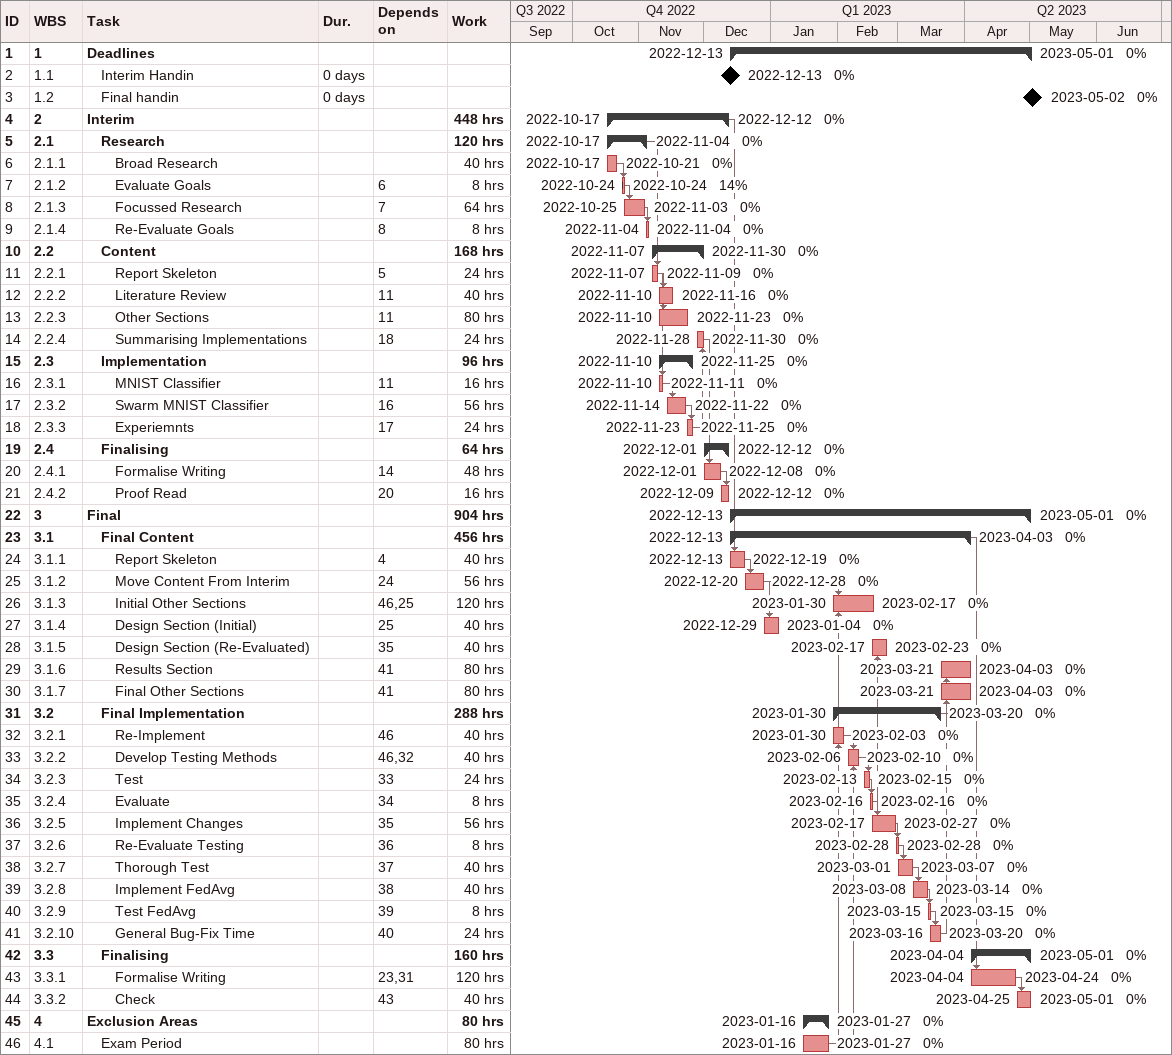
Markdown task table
| ID | WBS | Task | Duration | Start | Finish | Predecessors | % complete | Work (h) |
|---|---|---|---|---|---|---|---|---|
| 1 | 1 | **Deadlines** |  | 2022-12-13 | 2023-05-01 |  | 0 |  |
| 2 | 1.1 | Interim Handin | 0d | 2022-12-13 | 2022-12-13 |  | 0 |  |
| 3 | 1.2 | Final handin | 0d | 2023-05-02 | 2023-05-02 |  | 0 |  |
| 4 | 2 | **Interim** |  | 2022-10-17 | 2022-12-12 |  | 0 | 448 |
| 5 | 2.1 | **Research** |  | 2022-10-17 | 2022-11-04 |  | 0 | 120 |
| 6 | 2.1.1 | Broad Research |  | 2022-10-17 | 2022-10-21 |  | 0 | 40 |
| 7 | 2.1.2 | Evaluate Goals |  | 2022-10-24 | 2022-10-24 | 6 | 14 | 8 |
| 8 | 2.1.3 | Focussed Research |  | 2022-10-25 | 2022-11-03 | 7 | 0 | 64 |
| 9 | 2.1.4 | Re-Evaluate Goals |  | 2022-11-04 | 2022-11-04 | 8 | 0 | 8 |
| 10 | 2.2 | **Content** |  | 2022-11-07 | 2022-11-30 |  | 0 | 168 |
| 11 | 2.2.1 | Report Skeleton |  | 2022-11-07 | 2022-11-09 | 5 | 0 | 24 |
| 12 | 2.2.2 | Literature Review |  | 2022-11-10 | 2022-11-16 | 11 | 0 | 40 |
| 13 | 2.2.3 | Other Sections |  | 2022-11-10 | 2022-11-23 | 11 | 0 | 80 |
| 14 | 2.2.4 | Summarising Implementations |  | 2022-11-28 | 2022-11-30 | 18 | 0 | 24 |
| 15 | 2.3 | **Implementation** |  | 2022-11-10 | 2022-11-25 |  | 0 | 96 |
| 16 | 2.3.1 | MNIST Classifier |  | 2022-11-10 | 2022-11-11 | 11 | 0 | 16 |
| 17 | 2.3.2 | Swarm MNIST Classifier |  | 2022-11-14 | 2022-11-22 | 16 | 0 | 56 |
| 18 | 2.3.3 | Experiemnts |  | 2022-11-23 | 2022-11-25 | 17 | 0 | 24 |
| 19 | 2.4 | **Finalising** |  | 2022-12-01 | 2022-12-12 |  | 0 | 64 |
| 20 | 2.4.1 | Formalise Writing |  | 2022-12-01 | 2022-12-08 | 14 | 0 | 48 |
| 21 | 2.4.2 | Proof Read |  | 2022-12-09 | 2022-12-12 | 20 | 0 | 16 |
| 22 | 3 | **Final** |  | 2022-12-13 | 2023-05-01 |  | 0 | 904 |
| 23 | 3.1 | **Final Content** |  | 2022-12-13 | 2023-04-03 |  | 0 | 456 |
| 24 | 3.1.1 | Report Skeleton |  | 2022-12-13 | 2022-12-19 | 4 | 0 | 40 |
| 25 | 3.1.2 | Move Content From Interim |  | 2022-12-20 | 2022-12-28 | 24 | 0 | 56 |
| 26 | 3.1.3 | Initial Other Sections |  | 2023-01-30 | 2023-02-17 | 46, 25 | 0 | 120 |
| 27 | 3.1.4 | Design Section (Initial) |  | 2022-12-29 | 2023-01-04 | 25 | 0 | 40 |
| 28 | 3.1.5 | Design Section (Re-Evaluated) |  | 2023-02-17 | 2023-02-23 | 35 | 0 | 40 |
| 29 | 3.1.6 | Results Section |  | 2023-03-21 | 2023-04-03 | 41 | 0 | 80 |
| 30 | 3.1.7 | Final Other Sections |  | 2023-03-21 | 2023-04-03 | 41 | 0 | 80 |
| 31 | 3.2 | **Final Implementation** |  | 2023-01-30 | 2023-03-20 |  | 0 | 288 |
| 32 | 3.2.1 | Re-Implement |  | 2023-01-30 | 2023-02-03 | 46 | 0 | 40 |
| 33 | 3.2.2 | Develop Testing Methods |  | 2023-02-06 | 2023-02-10 | 46, 32 | 0 | 40 |
| 34 | 3.2.3 | Test |  | 2023-02-13 | 2023-02-15 | 33 | 0 | 24 |
| 35 | 3.2.4 | Evaluate |  | 2023-02-16 | 2023-02-16 | 34 | 0 | 8 |
| 36 | 3.2.5 | Implement Changes |  | 2023-02-17 | 2023-02-27 | 35 | 0 | 56 |
| 37 | 3.2.6 | Re-Evaluate Testing |  | 2023-02-28 | 2023-02-28 | 36 | 0 | 8 |
| 38 | 3.2.7 | Thorough Test |  | 2023-03-01 | 2023-03-07 | 37 | 0 | 40 |
| 39 | 3.2.8 | Implement FedAvg |  | 2023-03-08 | 2023-03-14 | 38 | 0 | 40 |
| 40 | 3.2.9 | Test FedAvg |  | 2023-03-15 | 2023-03-15 | 39 | 0 | 8 |
| 41 | 3.2.10 | General Bug-Fix Time |  | 2023-03-16 | 2023-03-20 | 40 | 0 | 24 |
| 42 | 3.3 | **Finalising** |  | 2023-04-04 | 2023-05-01 |  | 0 | 160 |
| 43 | 3.3.1 | Formalise Writing |  | 2023-04-04 | 2023-04-24 | 23, 31 | 0 | 120 |
| 44 | 3.3.2 | Check |  | 2023-04-25 | 2023-05-01 | 43 | 0 | 40 |
| 45 | 4 | **Exclusion Areas** |  | 2023-01-16 | 2023-01-27 |  | 0 | 80 |
| 46 | 4.1 | Exam Period |  | 2023-01-16 | 2023-01-27 |  | 0 | 80 |
